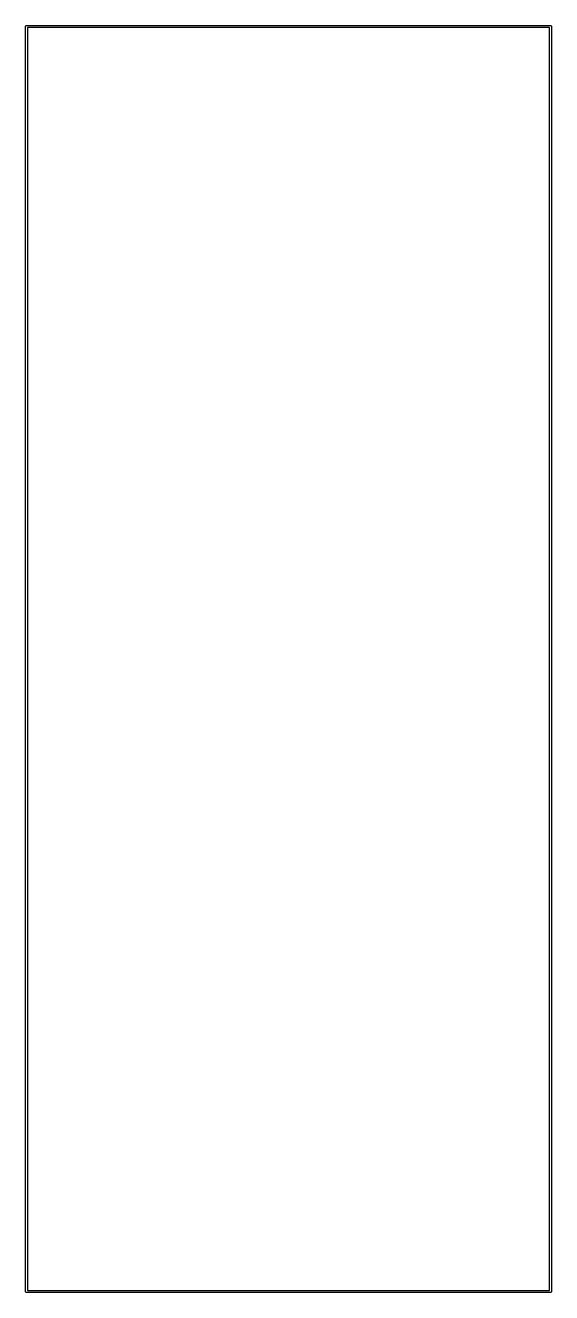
# Model space of a CAD drawing. Extents: x 131.9 to 144, y -91 to -61.8.
import ezdxf

# ---------------------------------------------------------------- set-up
doc = ezdxf.new("R2010")
doc.units = 0
doc.layers.add('BLACK', color=7, linetype='CONTINUOUS')

msp = doc.modelspace()

# ---------------------------------------------------------------- linework, layer by layer
at = {"layer": 'BLACK', "linetype": 'CONTINUOUS'}
for p, q in [((131.881736, -61.8), (131.883639, -61.790433)), ((131.881736, -91), (131.881736, -61.8)), ((131.883639, -61.790433), (131.897169, -61.776903)), ((131.897169, -61.776903), (131.906736, -61.775)), ((131.906736, -61.775), (144.000728, -61.775)), ((131.931736, -61.825), (131.931736, -90.975)), ((143.975728, -61.825), (131.931736, -61.825)), ((143.975728, -90.975), (143.975728, -61.825)), ((144.000728, -61.775), (144.010295, -61.776903)), ((144.010295, -61.776903), (144.023825, -61.790433)), ((144.023825, -61.790433), (144.025728, -61.8)), ((144.025728, -61.8), (144.025728, -91)), ((131.883639, -91.009567), (131.881736, -91)), ((131.897169, -91.023097), (131.883639, -91.009567)), ((131.906736, -91.025), (131.897169, -91.023097)), ((144.000728, -91.025), (131.906736, -91.025)), ((131.931736, -90.975), (143.975728, -90.975)), ((144.010295, -91.023097), (144.000728, -91.025)), ((144.023825, -91.009567), (144.010295, -91.023097)), ((144.025728, -91), (144.023825, -91.009567))]:
    msp.add_line(p, q, dxfattribs=at)

doc.saveas('drawing.dxf')
